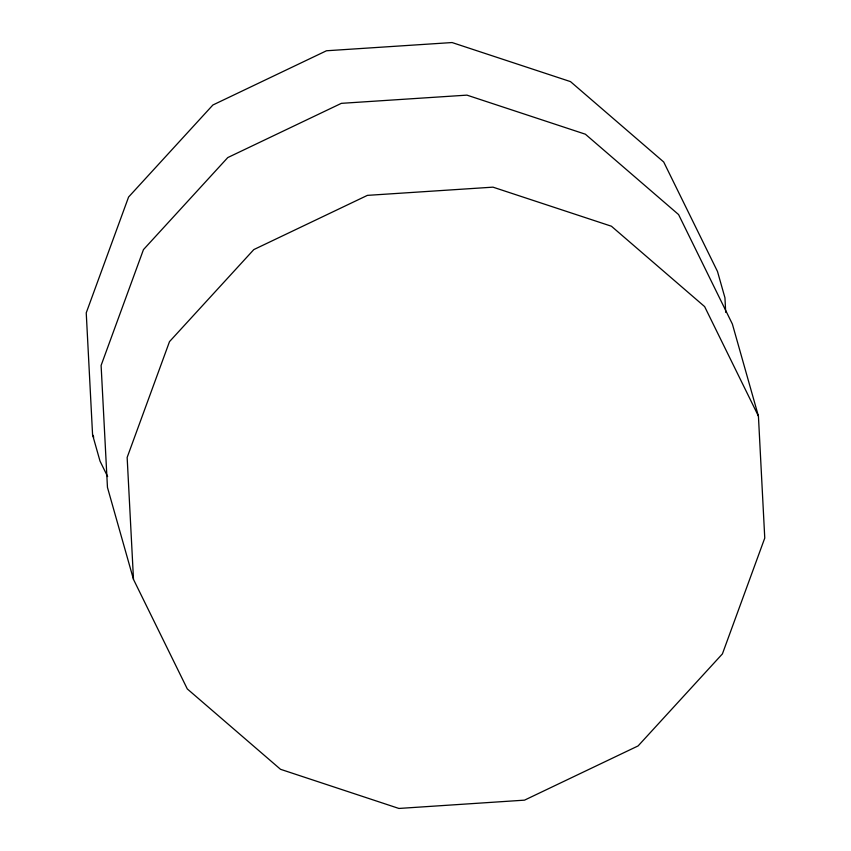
<?xml version="1.0" encoding="UTF-8"?>
<svg xmlns="http://www.w3.org/2000/svg" width="851" height="851" viewBox="0 0 851 851"><rect width="100%" height="100%" fill="white"/><g stroke="black" fill="none" stroke-linecap="round" stroke-linejoin="round"><path stroke-width="1.28" d="M758.422 416.096L704.628 306.594L611.412 226.217L492.984 187.156L367.409 195.368L253.811 249.588L169.498 341.634L127.15 457.444L133.501 579.425L187.294 688.927L280.511 769.293L398.917 808.45L524.514 800.153L638.101 745.923L722.414 653.887L764.762 538.066L758.422 416.096L732.381 324.071L678.587 214.569L585.371 134.203L466.944 95.131L341.368 103.343L227.77 157.573L143.457 249.62L101.109 365.43L107.46 487.4L133.501 579.425M725.701 312.37L724.946 297.786L717.499 271.49L663.706 161.988L570.489 81.611L452.072 42.55L326.486 50.762L212.899 104.992L128.586 197.028L86.238 312.849L92.578 434.818L93.748 437.201M107.62 476.581L100.014 461.104L92.578 434.818"/></g></svg>
